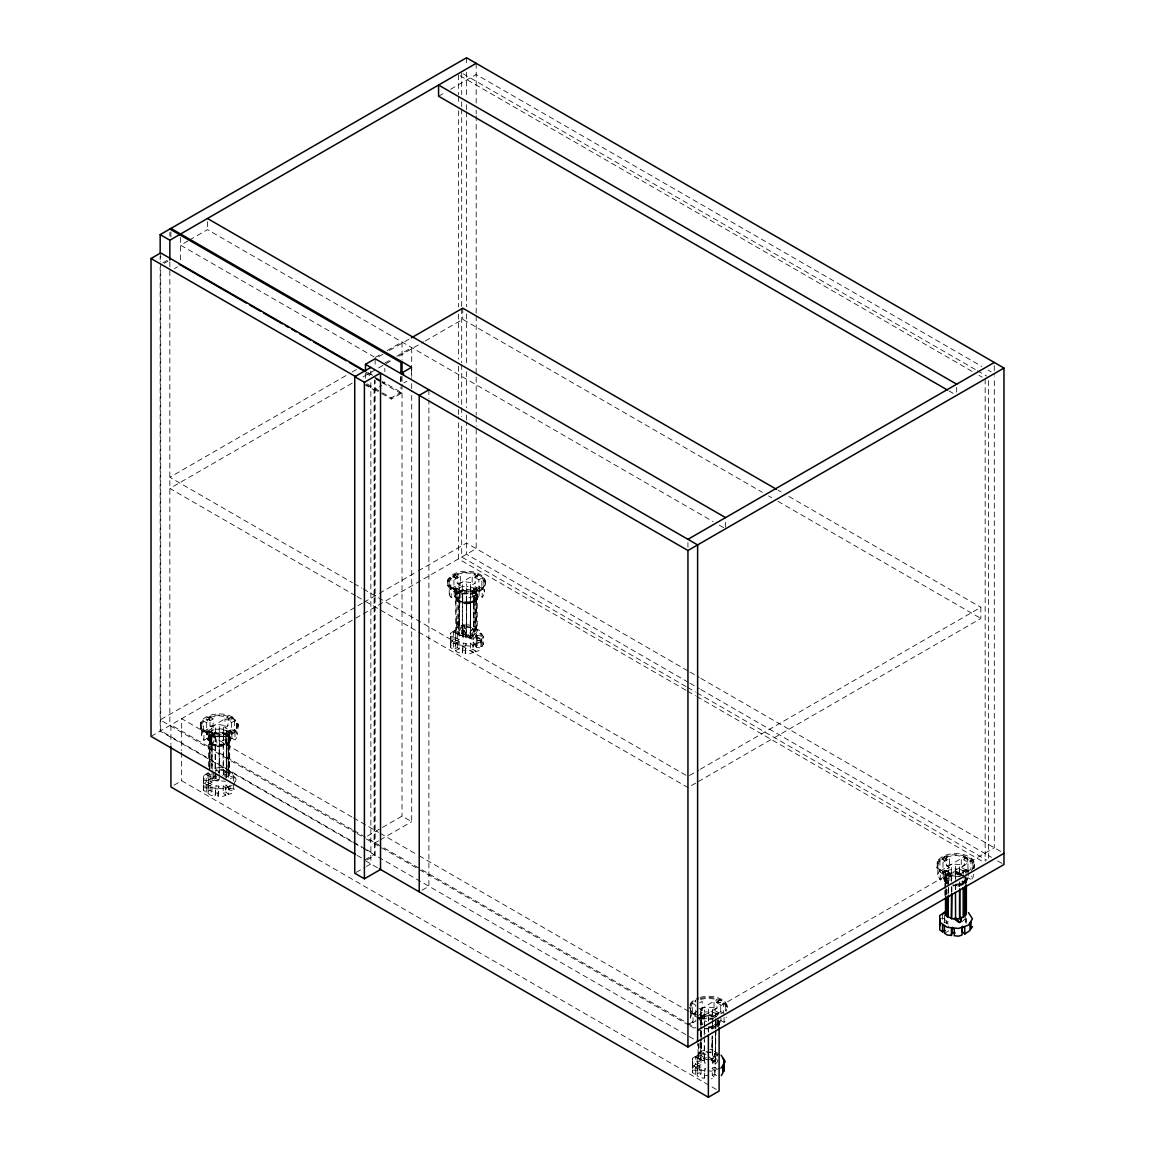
<?xml version="1.0" encoding="UTF-8"?>
<svg xmlns="http://www.w3.org/2000/svg" width="1155" height="1155" viewBox="0 0 1155 1155"><rect width="100%" height="100%" fill="white"/><g stroke="black" fill="none" stroke-linecap="round" stroke-linejoin="round"><path stroke-width="0.75" stroke-dasharray="5 3.75" d="M211.943 791.608L211.943 784.476L210.095 783.22L206.254 785.082L208.102 786.353L208.102 793.471L211.943 791.608L210.095 790.338L206.254 792.215L203.468 790.294L203.439 775.915L210.845 770.818M206.254 792.215L206.254 785.082M203.453 787.797L208.478 787.797L208.463 779.004L203.453 779.019L203.468 790.294M211.683 728.459L212.275 730.826L209.344 732.617L208.535 734.984L208.535 769.793M209.344 770.919L209.344 737.597L212.275 735.822L212.275 730.826M209.95 730.711L209.95 769.389M215.566 738.247C221.659 751.544 204.262 740.629 215.566 744.181L215.177 779.033L219.291 779.51L219.291 774.24M212.275 769.129L211.683 735.591L215.177 734.248L215.177 729.253L211.683 730.595L211.683 768.898L219.421 767.498L219.291 728.776L223.406 729.253L223.406 779.033M213.112 727.852L213.112 718.944L210.022 717.226L210.022 726.134L213.112 727.852L206.687 731.721L203.583 729.989L203.583 721.081L206.687 722.813L213.112 718.944M215.306 767.959L215.306 727.52M219.291 772.493L219.147 745.784L226.885 744.369L226.885 777.69M219.291 726.639L219.147 775.597M223.406 727.116L223.002 767.902L226.885 768.898L226.885 730.595L226.496 769.244M223.406 745.711L223.261 744.123L215.177 744.527M234.624 720.734L234.624 729.642L231.65 731.433L224.951 727.722L224.951 718.814L231.65 722.525L234.624 720.734A17.931 10.352 0 0 1 234.985 731.072L234.985 739.98L231.881 738.262L225.456 742.131L228.56 743.849L214.989 745.033L210.629 744.051L210.629 735.143L213.617 733.353L206.918 729.642L206.918 738.55L203.944 740.341L201.36 735.201L201.88 723.608M225.456 742.131L225.456 733.223L231.881 729.354L234.985 731.072M230.047 732.848L229.224 737.366L226.293 739.157L226.293 777.459L228.632 775.438L228.632 742.131L230.047 739.98L228.517 737.684L228.632 775.438M223.406 744.527L226.885 743.185L226.293 739.157M228.344 719.998L228.344 718.814L231.52 717.269L232.314 719.897L228.344 719.998L228.907 718.526L232.314 719.897L231.52 717.269L228.344 718.814L232.054 718.988M229.224 737.366L229.224 732.617L230.047 734.984L229.34 773.374L228.517 771.006L228.517 730.552M233.685 783.725L233.685 790.843L228.964 789.861L228.964 784.519M229.224 742.347L229.224 736.414C223.969 732.01 218.136 732.01 211.683 734.392L208.535 738.796L210.051 741.091L210.051 766.819M228.964 789.861L229.946 788.302L229.946 781.17M231.881 738.262L231.881 729.354M460.845 590.624L457.871 592.414L457.871 601.322L460.845 599.532L460.845 590.624L454.16 586.913L454.16 595.821L451.172 597.611L451.172 588.704A17.931 10.352 0 0 1 450.811 578.352L453.915 580.07L460.34 576.215L457.25 574.483L457.25 583.39L460.34 585.123L460.34 576.215M452.919 577.024L452.919 575.84L455.561 574.598L457.12 576.634L455.676 578.179L452.919 577.024L455.561 575.782L457.12 576.634M459.17 648.879L457.322 647.609L453.482 649.471L453.482 642.339L457.322 640.476L459.17 641.747L459.17 648.879L455.33 650.741L455.33 643.609L453.482 642.339M455.763 592.255L455.763 630.558L456.572 632.94L455.763 592.255L458.91 587.866L462.404 586.523L466.649 586.451L466.649 624.754L458.91 626.169L458.91 585.729M456.572 632.94L458.91 634.947L458.91 600.441L456.572 598.434L457.279 594.551L456.456 592.169M462.534 584.791L462.404 636.29L466.519 636.766L466.519 603.459L462.404 602.982L456.572 599.618L457.279 598.348L455.763 596.052L456.572 589.873M459.315 594.161L458.91 634.947M455.763 630.558L456.572 628.176L459.502 626.4L459.502 588.097M461.827 627.064L461.971 626.4A1.516 0.881 0 0 1 463.689 625.996L464.613 626.4A1.516 0.881 0 0 1 463.877 627.656A1.516 0.881 0 0 1 461.827 627.064L461.827 625.375M475.745 587.823L475.745 593.757L477.275 596.052L475.86 599.387L473.521 601.409L474.127 634.947L474.127 596.644L466.375 598.059L466.519 602.26L462.404 601.798L462.794 595.504M475.86 589.945L480.004 590.09L477.289 589.685L479.57 587.678L480.004 590.09L477.289 590.884L475.86 589.945L476.163 587.823L477.289 589.685L477.275 630.558L475.745 628.262L476.452 589.873L474.127 587.866L473.723 626.515L470.229 625.173L470.634 591.504L462.534 591.909L462.404 590.321L458.91 591.663L457.178 593.901L457.279 632.853M462.794 597.64L462.404 636.29M462.534 590.725L466.649 590.248L466.519 583.91M470.634 584.372L470.229 591.851L474.127 592.847L476.452 594.868M474.127 601.64L470.634 602.982L470.489 597.583M476.192 647.118L476.192 640L477.174 638.441L481.895 639.422L481.895 646.555L477.174 645.573L476.192 647.118L480.913 648.114L480.913 640.982L481.895 639.422M475.745 628.262L476.452 592.486M476.452 589.873L476.567 630.644M479.108 595.532L479.108 586.625L482.213 588.343L482.213 597.251L479.108 595.532L472.684 599.387L475.788 601.105L462.217 602.304L457.871 601.322M481.895 646.555L483.368 644.201L483.368 636.477L479.412 630.226L469.421 626.92L458.073 628.075L450.667 633.185L450.681 643.407L455.705 643.393L455.705 645.053L450.681 645.053L450.695 647.565L453.482 649.471M701.013 1073.977L701.013 1066.845L699.165 1065.589L695.339 1067.451L697.172 1068.722L697.172 1075.839L701.013 1073.977L699.165 1072.706L695.339 1074.583L692.538 1072.663L692.538 1061.387L697.548 1061.373L697.562 1063.033L697.562 1070.165L692.538 1070.165L692.538 1063.033L697.562 1063.033M692.668 1012.358L692.668 1003.45L695.772 1005.182L695.772 1014.09L692.668 1012.358L690.445 1017.569L693.029 1022.709L696.003 1020.919M693.029 1022.709L693.029 1013.801A17.931 10.352 0 0 1 692.668 1003.45M695.339 1074.583L695.339 1067.451M697.562 1070.165L697.548 1061.373M698.428 1044.019L698.428 1058.038L697.62 1043.384M695.31 1064.087L699.15 1065.95L699.15 1058.832L700.998 1057.561L697.144 1055.699L695.31 1056.969L695.31 1064.087L692.538 1068.505L697.548 1068.505M701.157 1042.171L700.767 1060.059L700.767 1039.009M700.767 1037.262L700.767 1026.737M700.767 1025.553L701.157 1021.41M697.62 1055.67L698.428 1053.288L701.359 1051.498L701.359 1039.226M701.359 1037.479L701.359 1026.954M701.359 1025.207L700.767 1012.964L704.247 1011.621L704.391 1027.531M704.247 1036.858L704.247 1061.402L704.651 1040.02M704.247 1035.097L704.247 1028.08L708.376 1028.556L708.376 1031.92M715.58 1018.306C711.956 1013.253 701.72 1021.525 704.247 1011.621M704.391 1009.889L704.391 1012.025L712.491 1011.621L712.491 1023.619M704.651 1026.55L704.651 1020.616M708.376 1021.395L708.376 1016.14M717.515 1054.688L715.003 1057.2L712.519 1056.377L715.017 1053.865L717.515 1054.688L717.515 1061.806L715.003 1064.318L712.519 1063.495L712.491 1036.858M715.378 1021.525L715.97 1026.737L712.491 1028.08L712.346 1022.695M712.491 1009.484L712.086 1016.949M715.003 1064.318L715.003 1057.2M708.232 1026.968L715.97 1025.553L715.97 1021.756M715.378 1026.506L717.717 1024.499L717.717 1019.504M718.309 1026.983L718.309 1019.966M720.734 1004.893L714.035 1001.183L714.035 1010.091L720.734 1013.801L720.734 1004.893L723.709 1003.103A17.931 10.352 0 0 1 725.773 1010.928M708.722 1027.705A17.931 10.352 0 0 0 717.645 1026.217L714.541 1024.499L720.965 1020.63L720.965 1015.288M960.512 876.313A19 10.973 0 0 1 937.239 868.56L937.239 861.688A19 10.973 0 0 1 958.073 853.646A19 10.973 0 0 1 974.603 864.532L973.954 868.56L973.954 862.872L972.048 859.046M943.231 878.19L949.93 881.9L949.93 872.992L943.231 869.282L943.231 878.19L940.257 879.98L937.672 874.826L939.896 869.628L939.896 860.72L943 862.439L949.424 858.584L946.32 856.851L946.32 865.759L949.424 867.492L949.424 858.584M940.257 879.98L940.257 871.072A17.931 10.352 0 0 1 939.896 860.72M942.004 859.392L942.004 858.208L944.646 856.967L946.205 859.002L944.761 860.547L942.004 859.392L944.646 858.151L946.205 859.002M944.848 895.399L944.848 890.13M944.848 888.383L944.848 874.624L947.995 870.235L955.734 868.82L955.734 882.579M948.587 870.466L948.587 875.447L945.656 877.237L944.848 879.605L947.995 884.008L945.656 880.803L946.364 876.919L946.364 887.17M945.656 872.242L945.656 894.764M942.538 914.226L942.538 921.358L946.378 923.22L946.378 919.654M943.375 873.353L943.187 871.39L946.003 873.267L942.956 871.953L946.234 870.336L946.003 873.267L943.375 873.353L942.956 871.953L946.234 870.336L946.263 882.723M947.995 894.519L947.995 868.098M948.587 892.988L948.587 884.225M948.385 883.662L947.995 875.216L951.489 873.873L951.489 868.892M951.489 892.367L951.489 885.351M951.619 891.819L951.619 883.041M951.619 881.294L951.619 867.16M955.604 889.177L955.459 885.409L963.198 884.008L963.198 875.216M955.604 878.666L955.604 866.279M959.574 884.947L959.574 883.748L955.459 884.225M959.718 866.741L959.314 874.22L962.808 875.562M959.574 883.748L963.198 882.81L963.198 879.013M963.198 884.008L966.36 878.421L965.652 883.2M965.537 884.254L965.537 877.237M966.244 923.437L966.244 918.095L969.392 917.431M967.515 860.23L965.219 856.967L964.584 858.685L967.991 860.056L967.341 857.934L965.219 856.967L967.515 859.046M967.962 862.15L961.263 858.439L961.263 867.347L967.962 871.058L967.962 862.15L970.936 860.36A17.931 10.352 0 0 1 971.297 870.711M968.193 876.111L968.193 868.993L961.769 872.848M964.873 883.474L961.769 881.756L968.193 877.901L971.297 879.619L971.297 876.053M690.445 1017.569L690.964 1005.976M937.672 874.826L938.192 863.233M456.398 623.743L456.6 622.054A1.516 0.881 0 0 1 457.914 621.621L458.997 621.881A1.516 0.881 0 0 1 458.679 623.252L457.524 623.339A1.516 0.881 0 0 1 456.442 622.718M718.381 1012.69L717.717 1015.057L718.381 1012.69L720.994 1013.758M225.687 779.697L226.452 773.301L224.359 770.371L215.696 769.706M207.568 732.674L210.398 731.274L209.214 733.815L206.139 731.404L210.398 731.274L209.214 733.815L206.139 731.404M456.442 591.071L456.73 588.935L453.742 588.068L453.395 590.191L456.442 591.071L453.742 588.068L453.395 590.191L453.742 588.068M209.315 717.645L207.337 720.937L205.951 719.132L206.269 717.688L209.315 717.645L209.921 720.013L207.337 720.937M213.906 772.016L212.361 780.304L225.499 781.3M451.172 597.611L449.295 595.128L450.811 587.26L450.811 578.352M215.696 775.467L213.083 777.171L212.361 780.304L216.158 778.051M464.656 634.557L471.587 639.422L461.451 627.627L461.451 633.575L471.587 639.422L472.727 628.493L468.367 634.557L464.656 634.557L459.344 630.558L461.451 627.627L466.519 626.414L475.658 629.576L473.146 632.088L470.663 631.265L473.175 628.753L473.146 639.22L470.663 638.397L470.634 586.523L466.649 586.451M695.021 1001.5L695.353 1000.057L695.888 1002.006L695.021 1001.5L698.977 1001.746M711.032 1060.637L715.537 1061.604L713.444 1058.586L714.584 1053.591L706.514 1051.671L703.294 1052.739L701.201 1055.67L706.514 1059.669M235.389 781.906L236.14 779.221L232.184 772.969L222.193 769.649L215.696 770.313M222.872 775.655L224.359 770.371M208.102 793.471L210.889 795.391L215.148 795.824L216.014 785.833L218.844 786.122L217.977 796.098L222.236 796.531L225.701 795.376L225.701 788.244L223.189 785.747L225.947 784.808L228.459 787.32L228.459 794.452L232.213 793.196L233.685 790.843M215.148 795.824L216.014 785.833M217.977 796.098L218.844 786.122M455.33 650.741L458.116 652.647L462.375 653.08L463.242 643.104L466.071 643.378L465.205 653.369L469.464 653.802L472.929 652.633L472.929 645.515L470.417 643.003L473.175 642.079L475.701 644.591L475.701 651.709L479.44 650.453L480.913 648.114M462.375 653.08L463.242 643.104M465.205 653.369L466.071 643.378M704.232 1078.193L705.099 1068.202L704.232 1078.193L699.973 1077.759L697.172 1075.839M229.773 731.332L229.138 733.266L232.776 732.819L230.293 730.032L228.82 731.808L229.138 733.266L232.776 732.819L229.773 731.332L230.293 730.032L232.169 732.169L228.82 731.808M475.571 577.255L478.257 574.381L479.643 576.518L475.571 577.255L476.134 575.782L479.643 576.518L478.257 574.381L475.874 576.345L479.282 576.258M209.344 737.597L208.535 739.98L210.051 742.275L209.344 766.906M229.224 775.669L230.047 773.301M477.275 630.558L476.452 632.94L473.521 634.716M718.424 1025.929L719.132 1021.164L715.97 1025.553M717.717 1024.499L719.132 1022.348L717.602 1020.053M964.945 881.756L966.36 879.605L964.829 877.309M201.36 735.201L203.583 729.989M968.655 870.047L966.374 873.252L964.945 872.328L965.623 869.96L968.655 870.047L964.945 872.328L968.222 871.029L965.623 869.96L966.374 872.054M972.698 868.647L974.603 864.532L973.954 862.872A19 10.973 0 0 0 950.681 855.119A19 10.973 0 0 0 937.239 868.56M944.992 872.357L946.234 870.336M208.463 786.136L203.453 786.136L206.225 781.718L206.225 774.601L208.059 773.33L211.914 775.193L210.066 776.463L210.095 790.338M450.681 643.407L453.453 638.989L453.453 631.857L455.287 630.587L459.141 632.449L459.141 639.581L457.293 640.852L453.453 638.989M483.368 636.477L479.44 642.743L469.464 646.078L458.116 644.923L450.695 639.841L450.667 633.185M965.277 922.369L966.259 920.809M224.359 776.218L226.452 773.301M718.136 1001.674L720.114 999.479L721.514 1000.764L720.763 1002.785L717.226 1001.732L720.114 999.479L720.763 1002.785L717.226 1001.732L721.514 1000.764L720.605 1000.822M225.947 771.497L223.435 774.009L225.918 774.832L228.43 772.32L225.947 771.497L225.947 776.839M470.663 638.397L473.175 635.885L465.147 635.077L465.147 627.945L462.332 628.233L463.213 638.21L466.028 637.921L465.147 627.945M473.146 639.22L475.658 636.708L475.788 592.197L472.684 590.479L472.684 599.387M712.519 1063.495L715.017 1060.983L715.017 1053.865M962.231 921.589L964.743 919.077L968.496 920.318M211.683 739.388L212.072 736.904M229.224 736.414L228.632 740.933L226.885 743.185M228.632 742.131L226.885 744.369M223.002 767.902L219.421 767.498M458.91 600.441L462.404 601.798M473.723 626.515L474.127 587.866M473.521 596.413L476.452 594.623L476.567 592.327M475.86 598.203L474.127 600.441L470.634 601.798M470.229 625.173L466.649 624.754M699.035 1015.216L701.359 1013.195M699.035 1019.013L700.767 1016.775L704.247 1015.418L712.491 1015.418L714.411 1016.66M699.035 1020.197L700.767 1017.959L704.247 1016.617M715.58 1015.851L715.97 1012.964L718.309 1014.985M718.309 1053.288C710.152 1051.064 711.639 1044.77 712.491 1035.905M715.97 1030.231L715.378 1059.828L717.717 1057.807M959.314 874.22L959.718 868.892L955.734 868.82M951.489 880.355L951.879 877.872M962.808 873.108L963.198 870.235L965.537 872.242L965.537 876.053M962.606 883.777L964.945 880.572M212.072 770.327L211.914 782.31L208.059 780.448L210.845 778.542L215.104 778.095L215.985 780.953L218.8 780.665L217.92 777.806M211.914 782.31L210.066 783.581L206.225 781.718M457.322 647.609L457.293 633.72L459.141 632.449M459.141 639.581L455.287 637.719L458.073 635.799L462.332 635.365M692.538 1068.505L692.524 1058.283L699.916 1053.187L711.263 1052.017L721.254 1055.338M700.998 1057.561L700.998 1064.679L697.144 1062.817L699.916 1060.911L704.189 1060.463L705.07 1063.322L704.189 1053.346M699.15 1065.95L700.998 1064.679M946.378 923.22L948.226 921.95L944.371 920.087L944.371 914.746M203.944 740.341L203.944 731.433L227.939 717.024L227.939 725.932L224.951 727.722M451.172 588.704L475.167 574.28L475.167 583.188L472.193 584.979L478.877 588.689L481.852 586.899L481.852 577.991L478.877 579.781L478.877 588.689M450.811 587.26L453.915 588.978L460.34 585.123M210.629 744.051L213.617 742.261L213.617 733.353M472.684 590.479L479.108 586.625M699.627 1002.858L702.197 1001.313L702.197 1010.221L699.627 1011.766M693.029 1013.801L717.024 999.393L717.024 1008.301L714.035 1010.091M940.257 871.072L964.252 856.649L964.252 865.557L961.263 867.347M700.017 1014.234L702.702 1015.721L699.713 1017.512A17.931 10.352 0 0 0 713.357 1018.392M939.896 869.628L943 871.346L949.424 867.492M946.941 883.691L946.941 874.783L949.93 872.992M720.734 1013.801L723.709 1012.011L723.709 1003.103M967.962 871.058L970.936 869.267L970.936 860.36M188.048 240.861L180.584 245.163L374.09 356.881M189.55 239.995L207.467 229.657L713.083 521.569M438.568 96.226L444.588 92.746M450.609 89.282L476.192 74.512L981.808 366.424M162.927 262.864L169.843 258.864M164.313 263.253L167.85 261.218M174.448 268.581L177.524 266.805M375.144 357.501L381.121 354.051M387.098 350.6L402.027 341.981L402.027 360.014M345.894 375.62L169.843 477.275L352.434 582.683M352.131 372.026L356.808 369.326M378.623 356.736L383.287 354.036M389.524 350.441L409.78 338.747M384.817 363.089L390.794 359.638M396.771 356.188L411.7 347.568L411.7 376.415M352.131 383.2L169.843 488.45L355.552 595.662M363.045 376.905L377.064 368.806M378.623 367.911L391.083 360.707M398.879 356.216L423.798 341.822M425.358 340.927L462.751 319.329L762.387 492.319M364.403 384.37L374.076 389.957L381.756 385.525M403.86 382.94L406.935 381.164M382.493 392.815L391.271 397.883L400.944 392.296M366.294 384.658L391.271 399.081L402.027 392.873L382.204 381.482M362.324 603.213L160.17 719.926L355.466 832.683M363.883 602.318L377.873 594.233M379.432 593.338L416.753 571.797M418.312 570.888L466.519 543.067L688.366 671.142M151.031 736.37L476.192 548.639L476.192 427.769M173.986 785.183L181.667 780.751L719.117 1091.042M367.406 836.105L380.948 828.279M382.464 827.413L402.027 816.123L411.7 821.71L411.7 390.838M378.595 840.826L374.076 843.424L374.076 389.957M380.096 839.945L411.7 821.71M364.937 859.869L374.61 854.281L374.61 380.024M366.857 859.999L375.144 855.22L375.144 380.327M356.188 872.372L364.98 867.29M366.453 866.452L370.856 863.911L370.856 381.814M421.979 890.231L428.895 886.246L428.895 400.554M689.506 775.496L698.847 770.096M700.406 769.201L980.855 607.285L980.855 618.459L697.288 782.166M695.743 783.076L687.947 787.566L366.467 601.972M687.947 1024.644L695.729 1020.154M697.274 1019.259L994.296 847.77L994.296 376.891M455.33 643.609L459.17 641.747M208.102 786.353L211.943 784.476M944.415 933.11L948.255 931.248L948.241 925.891M697.172 1068.722L701.013 1066.845M461.451 633.575L466.519 632.363L472.727 634.427M706.023 1054.703L703.294 1052.739L703.294 1058.673L706.514 1057.605M713.444 1058.586L707.871 1059.554M474.127 634.947L470.489 635.885L470.489 601.38L466.519 602.26M226.885 739.388L219.291 741.192M700.767 1042.503L700.767 1051.267L704.391 1050.328M715.97 1060.059L712.346 1060.997L712.346 1036.439M472.929 645.515L475.701 644.591M470.417 643.003L470.417 650.135L473.175 649.211L475.701 651.709M232.213 785.472L222.236 788.807L210.889 787.667L203.468 782.57M225.701 788.244L228.459 787.32M223.189 785.747L223.189 792.864L225.947 791.94L228.459 794.452M712.274 1068.115L715.032 1067.191L717.544 1069.689L714.786 1070.613L712.274 1068.115L712.274 1075.233L714.786 1077.745L711.321 1078.9M721.298 1067.841L711.321 1071.176L699.973 1070.035L692.538 1064.939L692.524 1058.283M712.274 1075.233L715.032 1074.309L717.544 1076.821M964.584 858.685L967.341 857.934L967.991 860.056M481.88 641.862L477.159 642.844L476.178 641.299L476.178 634.167L480.899 633.171L481.88 634.73L481.88 641.862L483.368 644.201M476.178 634.167L477.159 635.726L481.88 634.73M476.178 641.299L480.899 640.303L480.899 633.171M234.653 777.459L233.671 775.915L228.95 776.911L229.932 778.456L234.653 777.459L234.653 784.592M457.25 583.39L466.158 581.903L475.167 583.188M210.022 717.226L218.93 715.739L227.939 717.024M210.022 726.134L218.93 724.647L227.939 725.932M946.32 856.851L955.243 855.364L964.252 856.649M700.58 999.349L708.015 998.108L717.024 999.393M700.58 1008.257L708.015 1007.016L717.024 1008.301M461.596 593.944L466.519 593.121L471.428 593.944A19 10.973 0 0 0 482.083 577.052A19 10.973 0 0 0 450.955 577.052A19 10.973 0 0 0 461.596 593.944L471.428 593.944M214.368 736.673L224.2 736.673A19 10.973 0 0 0 234.855 719.796A19 10.973 0 0 0 203.728 719.796A19 10.973 0 0 0 214.368 736.673L232.718 732.645L235.75 730.379L238.291 724.892L237.641 723.247M213.083 777.171L216.346 776.665M475.745 593.757L474.127 591.663L466.519 589.844M466.375 595.922L466.375 636.362L470.489 635.885M219.421 729.18L215.177 729.253M208.535 734.984L210.051 737.28L210.051 741.091L209.344 732.617M208.535 773.301L211.683 777.69L215.566 778.687M228.517 771.006L226.885 768.898M944.848 874.624L946.364 876.919M965.537 872.242L964.829 870.191M945.656 880.803L944.848 878.421L945.656 876.053L947.995 874.032L955.604 872.213L961.639 873.931M708.232 1031.66L708.232 1028.152L712.346 1027.676M462.332 628.233L463.213 631.092L466.028 630.803M215.104 770.977L217.92 770.688L218.8 773.532M961.898 874.277L950.681 875.129L942.162 872.285M454.117 589.021L456.73 588.935L455.907 589.988L453.886 589.584M206.889 731.75L209.503 731.664M450.681 637.935L455.705 637.935L455.705 636.275L450.681 636.275L450.695 647.565M203.453 780.665L208.478 780.665L208.478 787.797M941.441 918.644L944.776 918.644L944.79 920.304L941.441 920.304M462.375 645.948L465.205 646.237M463.242 650.222L466.071 650.51M215.148 788.692L217.977 788.981M216.014 792.965L218.844 793.254M705.099 1075.334L707.914 1075.623M215.177 745.711L219.291 746.188M959.718 873.873L951.489 873.873M952.861 885.51L955.604 885.827M709.748 1049.606L712.491 1049.924M224.2 736.673L209.791 734.392L205.85 732.645L200.291 724.892A19 10.973 0 0 1 212.015 714.757A19 10.973 0 0 1 232.718 717.14L235.75 720.59M476.192 640L480.913 640.982M229.946 788.302L234.667 789.284M205.951 719.132L209.921 720.013L206.269 717.688M703.294 1058.673L715.537 1061.604L714.584 1053.591M475.658 636.708L479.412 637.95L480.899 640.303M711.263 1059.741L715.017 1060.983M470.229 586.856L473.723 588.213M475.86 599.387L477.275 597.236L475.745 594.941M456.572 593.684L457.178 587.967M459.315 634.6L462.794 635.957M959.314 869.224L962.808 870.581M223.002 729.599L226.496 730.942M228.632 740.933L230.047 738.796L228.517 736.5M712.086 1011.968L715.58 1013.31M701.157 1059.713L704.651 1061.055M698.501 1015.664L691.917 1012.747L689.362 1007.261M700.161 1016.4L703.453 1017.858A19 10.973 0 0 0 713.285 1017.858M711.032 1059.597L715.537 1061.604L707.38 1055.699M453.453 631.857L457.293 633.72M206.225 774.601L210.066 776.463M695.31 1056.969L699.15 1058.832M956.196 871.808L959.141 873.31M478.877 579.781L472.193 576.071L472.193 584.979M454.16 595.821L460.845 599.532M225.456 733.223L228.56 734.941A17.931 10.352 0 0 1 210.629 735.143M699.093 1008.503L702.197 1010.221M720.965 1020.63L724.07 1022.348A17.931 10.352 0 0 0 726.293 1017.151M206.918 738.55L213.617 742.261M700.017 1023.142L702.702 1024.629L702.702 1015.721M988.059 370.033L991.178 371.823M463.242 73.848L975.917 369.845M977.476 370.741L986.832 376.14M460.022 75.725L972.755 371.751M978.964 375.332L982.053 377.122M948.876 390.852L953.554 393.552M777.994 490.168L781.112 491.958M788.908 496.462L980.855 607.285M768.624 495.928L771.742 497.733M777.994 501.328L980.855 618.459M719.32 525.178L725.571 528.773L725.571 519.201M368.373 372.82L373.051 375.519M366.106 372.141L375.476 377.541M375.967 377.873L381.727 381.15M375.144 378.161L380.674 381.352M382.06 382.161L384.817 383.749L384.817 378.58M366.597 373.657L369.716 375.462M375.967 379.071L380.645 381.771M382.204 382.666L400.944 393.494L400.944 387.026M366.944 383.835L380.933 391.92M689.939 672.051L699.309 677.465M700.868 678.36L1003.969 853.357M688.366 682.316L466.519 554.227L466.519 422.181M689.939 683.226L699.309 688.625M700.868 689.535L991.466 857.313M997.718 860.923L1003.969 864.532M686.07 686.575L461.682 557.028L461.682 423.856M687.629 687.47L695.426 691.975M696.985 692.87L986.832 860.215M685.969 690.242L458.448 558.89L458.448 416.724M687.528 691.138L695.31 695.642M696.869 696.537L983.598 862.078M353.993 583.593L361.789 588.097M363.349 588.992L686.388 775.496M357.112 596.558L364.908 601.062M351.957 817.004L181.667 718.684L181.667 750.606M353.531 817.913L378.522 832.336M380.082 833.246L417.576 854.888M419.149 855.797L695.685 1015.447M697.245 1016.357L706.615 1021.771M712.866 1025.38L715.999 1027.185M352.145 829.535L170.911 724.892L170.911 744.398M353.719 830.431L695.873 1027.979M697.432 1028.874L705.243 1033.393M357.025 833.578L364.836 838.097M366.395 838.992L688.25 1024.817M689.809 1025.712L697.62 1030.231M365.24 848.882L160.704 730.783L160.704 263.744M366.799 849.777L374.61 854.281M352.333 842.053L160.17 731.101L160.17 267.094M353.906 842.948L361.717 847.467M363.276 848.362L697.62 1041.391M357.126 855.364L361.818 858.064M365.471 860.807L380.529 869.498M946.407 922.845L948.241 924.116M945.656 877.006L947.995 879.013L948.385 876.53M474.127 626.169L476.452 628.176M698.428 1058.038L700.767 1060.059M226.885 730.595L229.224 732.617M229.224 737.597L223.406 734.248L215.177 734.248L215.177 770.269M209.344 741.164L211.683 743.185M209.344 742.347L211.683 744.369M470.417 650.135L472.929 652.633M223.189 792.864L225.701 795.376M485.519 583.347L485.519 582.163A19 10.973 0 0 0 466.519 571.191A19 10.973 0 0 0 447.519 582.163L453.078 589.916L457.019 591.663L466.519 593.121A19 10.973 0 0 0 485.519 582.163L482.978 576.677M232.718 717.14L238.291 726.076M468.367 634.557L471.587 639.422M724.82 1001.775L727.376 1008.445M470.634 602.982L466.519 603.459M462.534 591.909L458.91 592.847L456.572 594.868L455.763 597.236L457.279 599.532M465.147 635.077L466.028 637.921M447.519 582.163L448.154 586.191L448.154 579.319L448.154 580.503M200.291 724.892L200.927 728.921L200.927 722.048M966.822 877.064L967.053 879.951M477.968 596.399L476.741 593.049A11.478 6.627 0 0 0 458.116 591.533A11.478 6.627 0 0 0 462.029 602.145A11.478 6.627 0 0 0 477.968 596.399L477.968 597.583A11.478 6.627 0 0 1 460.268 602.794A11.478 6.627 0 0 1 461.307 591.346A11.478 6.627 0 0 1 477.968 597.583M230.74 739.142L229.513 735.778A11.478 6.627 0 0 0 210.889 734.277A11.478 6.627 0 0 0 214.801 744.888A11.478 6.627 0 0 0 230.74 739.142L230.74 740.326A11.478 6.627 0 0 1 213.04 745.538A11.478 6.627 0 0 1 214.079 734.075A11.478 6.627 0 0 1 230.74 740.326M972.813 862.843L973.318 871.101M725.585 1005.572L725.99 1012.184M483.728 580.474L484.436 592.053M236.501 723.203L237.208 734.782M464.758 625.375L464.815 626.847M459.387 622.271L459.43 623.743M449.107 580.864L449.295 595.128M692.538 1070.165L692.538 1072.663M208.463 779.004L208.478 780.665M203.439 775.915L203.453 786.136M994.296 365.659L994.296 375.086M988.377 380.645L988.377 861.11M985.157 378.912L985.157 861.182M966.36 878.421L966.36 883.113M965.537 877.006L965.537 881.987M965.262 916.536L965.262 923.668M964.945 876.775L964.829 884.326M963.198 870.235L963.198 874.032M962.808 880.832L962.808 884.326M959.718 881.626L959.718 886.145M959.314 882.983L959.314 886.491M956.672 387.373L956.672 392.166M955.734 884.326L955.734 889.595M955.604 884.629L955.604 889.321M951.879 886.751L951.879 892.021M948.385 887.17L948.385 894.172M946.364 888.917L946.364 895.933M946.263 889.74L946.263 894.995M945.541 874.537L945.541 888.296M945.541 890.057L945.541 895.313M944.646 856.967L944.646 858.151M944.776 918.644L944.776 922.21M944.14 878.074L944.14 879.273M943 862.439L943 871.346M937.239 861.688L937.239 862.872M724.07 1022.348L724.07 1013.44L720.965 1011.722L714.541 1015.592L717.645 1017.31L717.602 1027.069M719.825 1022.695L719.825 1021.511A11.478 6.627 0 0 1 710.758 1027.632M719.132 1021.164L719.132 1025.857M718.309 1019.735L718.309 1024.73M717.602 1012.921L717.602 1015.057M715.97 1012.964L715.97 1016.775M715.97 1019.706L715.97 1028.484M715.58 1023.561L715.58 1032.325M715.58 1034.086L715.58 1051.613M715.378 1030.015L715.378 1059.828M715.032 1067.191L715.032 1074.309M714.786 1070.613L714.786 1077.745M712.491 1025.38L712.491 1028.888M712.086 1025.727L712.086 1029.235M712.086 1036.237L712.086 1050.27M708.376 1009.008L708.506 1020.053M708.376 1027.373L708.506 1032.325M704.651 1027.733L704.651 1033.003M701.157 1019.273L701.157 1025.207M701.157 1031.66L701.157 1040.424M700.767 1010.827L700.767 1028.484M700.767 1030.231L700.767 1040.756M699.165 1065.589L699.165 1072.706M699.035 1042.994L699.136 1057.966M697.144 1055.699L697.144 1062.817M687.947 542.518L687.947 547.311M477.159 635.726L477.174 645.573M476.192 63.337L476.192 103.026M476.192 110.245L476.192 113.854M476.192 115.659L476.192 314.102M476.192 315.907L476.192 415.136M476.192 416.941L476.192 425.964M473.175 642.079L473.175 649.211M466.519 57.75L466.519 64.969M466.519 72.188L466.519 97.439M466.519 104.657L466.519 110.072M466.519 111.876L466.519 306.725M466.519 313.929L466.519 364.446M466.519 371.665L466.519 407.744M466.519 414.963L466.519 420.377M463.213 631.092L463.213 638.21M462.751 308.168L462.751 319.329M461.682 72.953L461.682 94.551M461.682 101.741L461.682 107.141M461.682 108.945L461.682 306.898M461.682 308.688L461.682 362.67M461.682 364.475L461.682 405.867M461.682 407.657L461.682 416.666M458.448 74.815L458.448 94.609M458.448 96.414L458.448 103.604M458.448 110.808L458.448 306.956M458.448 314.146L458.448 359.133M458.448 366.337L458.448 402.33M458.448 409.52L458.448 414.919M455.705 636.275L455.705 645.053M455.561 574.598L455.561 575.782M455.287 630.587L455.287 637.719M455.056 595.706L455.056 596.89M453.915 580.07L453.915 588.978M428.895 389.769L428.895 398.764M411.7 383.619L411.7 389.033M411.541 368.936L411.541 378.508M402.027 376.241L402.027 383.446M402.027 384.254L402.027 816.123M400.944 376.501L400.944 385.279M400.785 376.732L400.785 381.525M391.271 397.883L391.271 399.081M384.817 368.243L384.817 371.693M375.144 359.219L375.144 366.106M370.856 371.029L370.856 374.624M365.471 373.31L365.471 378.71M233.671 775.915L233.671 781.256M231.65 722.525L231.65 731.433M229.34 735.071L229.34 773.374M228.43 772.32L228.43 779.437M225.947 784.808L225.947 791.94M215.985 773.821L215.985 780.953M215.104 774.529L215.104 778.095M212.072 742.838L212.072 768.58M209.228 734.912L209.228 739.893M208.059 773.33L208.059 780.448M207.828 738.449L207.828 739.633M207.467 221.673L207.467 229.657M206.687 722.813L206.687 731.721M181.667 752.381L181.667 780.751M180.584 237.439L180.584 261.579M170.911 231.866L170.911 237.035M169.843 232.545L169.843 236.053M169.843 261.853L169.843 725.513M160.704 252.931L160.704 261.94M160.17 256.266L160.17 259.875M967.053 878.767A11.478 6.627 0 0 1 954.997 885.033M947.071 882.853A11.478 6.627 0 0 1 946.869 874.118A11.478 6.627 0 0 1 961.841 872.862M966.822 878.233A11.478 6.627 0 0 1 953.481 886.116M945.382 882.622A11.478 6.627 0 0 1 947.923 874.696A11.478 6.627 0 0 1 961.841 874.061M963.53 874.999A17.931 10.352 0 0 1 946.941 874.783M963.501 883.907A17.931 10.352 0 0 1 952.803 884.846M946.32 865.759A17.931 10.352 0 0 1 964.252 865.557M973.521 874.422A17.931 10.352 0 0 1 971.297 879.619M203.944 731.433A17.931 10.352 0 0 1 203.583 721.081M234.624 729.642A17.931 10.352 0 0 1 234.985 739.98M481.852 577.991A17.931 10.352 0 0 1 482.213 588.343M475.788 592.197A17.931 10.352 0 0 1 457.856 592.414M457.25 574.483A17.931 10.352 0 0 1 475.167 574.28M481.852 586.899A17.931 10.352 0 0 1 482.213 597.251M713.285 1019.042A19 10.973 0 0 1 700.334 1018.392M698.876 1017.945A19 10.973 0 0 1 690.011 1011.289M690.011 1005.615A19 10.973 0 0 1 698.876 998.945M700.305 998.512A19 10.973 0 0 1 720.561 1000.042A19 10.973 0 0 1 726.726 1011.289M719.594 1020.962A11.478 6.627 0 0 1 717.991 1025.958M716.042 1027.271A11.478 6.627 0 0 1 704.824 1028.643M700.695 1017.425A11.478 6.627 0 0 1 714.613 1016.79M700.305 997.328A19 10.973 0 0 1 720.561 998.858A19 10.973 0 0 1 726.726 1010.105M690.011 1004.417A19 10.973 0 0 1 698.876 997.761M700.695 1016.241A11.478 6.627 0 0 1 716.894 1016.732M456.961 576.403L455.676 578.179L452.919 575.84L456.961 576.403M946.032 858.771L944.761 860.547L942.004 858.208L946.032 858.771M458.304 622.892L457.163 622.978A1.516 0.881 0 0 0 456.6 624.176L457.524 624.581A1.516 0.881 0 0 0 459.387 623.96A1.516 0.881 0 0 0 458.304 622.892M464.368 624.985L463.285 624.725A1.516 0.881 0 0 0 461.827 625.822L462.534 626.356A1.516 0.881 0 0 0 464.368 624.985"/><path stroke-width="1.5" d="M939.766 925.776L939.766 918.644M945.122 930.598L942.567 931.84L942.567 924.707L944.415 925.978L944.415 933.11L947.201 935.016L951.46 935.449L952.326 927.248M948.385 895.933L947.995 917.315L947.995 896.28M955.459 892.425L955.604 919.135L951.489 918.658L951.489 894.114M963.198 887.516L963.198 917.315L959.718 918.658L959.718 888.859M963.198 917.315L965.537 915.309L965.537 885.495M954.232 918.73L959.184 922.455L960.671 921.791L961.162 917.113M965.537 915.309L966.36 912.926L966.36 884.874M721.298 1067.841L725.225 1061.589L721.254 1055.338M721.298 1075.565L722.77 1073.212L722.77 1066.094L723.752 1064.535L723.752 1071.652L723.737 1059.828L722.741 1058.283M972.452 926.57L970.98 928.923L970.98 921.791L969.998 923.35L969.998 930.482L964.772 934.077L962.259 931.58L962.259 926.223M951.489 918.658L951.879 893.768M945.671 911.468L939.751 915.554L939.766 922.21L947.201 927.306L958.549 928.447L968.525 925.112L972.452 918.846L968.496 912.609M942.538 914.226L944.371 912.955M160.17 252.656L160.17 234.624L466.519 57.75L1003.969 368.041L1003.969 864.532L687.947 1046.979L379.288 868.777M160.17 234.624L169.843 240.211L476.192 63.337M355.567 854.469L151.031 736.37L151.031 258.518L160.704 252.931L365.24 371.015M365.471 371.52L365.471 364.316L375.144 358.743L697.62 544.915L697.62 1041.391M411.339 337.852L462.751 308.168L776.42 489.258M354.729 376.732L364.403 382.319L380.529 373.007L380.529 869.498L364.403 878.796L354.729 873.209L354.729 376.732L370.856 367.42M169.843 229.036L400.944 362.468L402.027 361.847L402.027 373.902M400.785 373.541L411.541 367.333L170.911 228.416M428.895 389.769L419.222 395.356L419.222 891.833M687.947 539.327L994.296 362.468M365.471 364.316L687.947 550.502L1003.969 368.041M697.62 1030.231L1003.969 853.357M170.911 746.173L170.911 786.959L708.376 1097.25L719.117 1091.042L719.132 1027.603M944.848 912.926L946.364 915.222L945.656 896.02M959.718 918.658L955.604 919.135M952.326 932.59L955.156 932.879M948.385 916.969L951.879 918.326M956.672 384.182L438.568 85.051L438.568 96.226L947.317 389.942M207.467 218.483L725.571 517.613M400.612 372.199L403.745 374.003M179.213 264.278L246.362 303.043M249.48 304.848L260.409 311.157M263.528 312.962L282.268 323.775M285.401 325.58L288.519 327.385M291.638 329.189L296.33 331.889M299.448 333.694L310.377 340.003M313.496 341.808L346.298 360.75M349.416 362.54L365.038 371.564M151.031 258.518L355.567 376.602M942.567 931.84L939.766 929.934L939.766 920.304M945.656 915.309L947.995 917.315M955.156 918.875L959.184 922.455L956.297 918.297M954.824 918.037L959.184 922.455M964.945 887.011L964.945 915.078M964.772 934.077L964.772 926.96L962.014 927.884L962.014 935.001L958.549 936.171L954.29 935.738L954.29 928.606L951.46 928.317L951.46 935.449M960.671 917.344L960.671 921.791M959.574 890.202L959.574 918.254M946.364 897.695L946.364 915.222M945.541 898.821L945.541 912.854M708.376 1035.183L708.376 1097.25M687.947 550.502L687.947 1046.979M400.944 362.468L400.944 372.993M364.403 382.319L364.403 878.796M169.843 240.211L169.843 260.048"/></g></svg>
